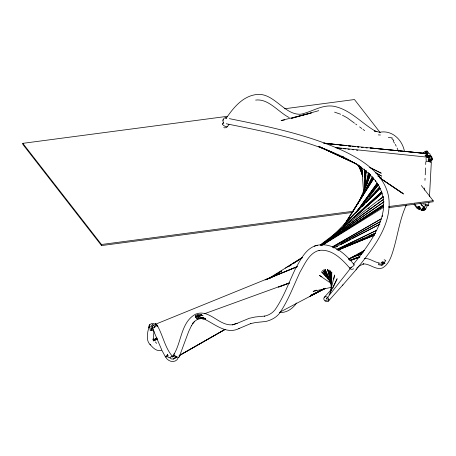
<?xml version="1.0" encoding="UTF-8"?>
<svg xmlns="http://www.w3.org/2000/svg" width="456" height="456" viewBox="0 0 456 456"><rect width="100%" height="100%" fill="white"/><g stroke="black" fill="none" stroke-linecap="round" stroke-linejoin="round"><path stroke-width="0.68" d="M331.694 284.002L331.74 271.975L331.039 290.472M364.276 189.799L364.35 169.165M425.1 205.394L428.401 205.753L428.013 205.097L426.257 204.294L422.957 203.94M375.972 131.664L374.336 130.952L374.347 130.553C361.386 122.818 350.886 110.58 335.844 106.732C323.469 103.387 312.685 111.686 301.051 114.182C283.746 115.642 273.321 90.51 254.408 94.865C241.851 97.339 233.198 108.118 226.33 118.081M365.319 180.08L365.484 175.138M365.575 172.311L365.627 170.897M432.265 159.629L432.294 158.83L432.071 159.988L432.014 157.405L431.427 156.106L431.37 157.936L431.906 158.819M425.545 167.945L425.237 174.83M425.687 164.525L425.801 161.789M431.302 162.667L429.472 196.73M424.49 190.101L424.593 188.014M424.963 180.382L425.066 178.296M430.133 162.416L430.299 159.457L430.464 160.905M364.486 189.964L365.547 170.897M429.199 161.789L429.273 160.415L428.138 160.29M168.007 355.623L166.622 356.558A2.662 0.41 -36.6 0 1 165.716 356.997L165.79 356.41A3.158 0.484 -36.6 0 1 166.771 355.48L167.614 354.808L168.059 357.327L170.042 357.795L170.738 356.962A2.856 1.009 -56.3 0 1 172.351 356.273C164.587 347.244 162.946 334.812 156.864 324.872L157.582 326.325M365.313 183.489L365.467 181.363M365.666 178.53L365.917 174.984M366.014 173.565L366.219 170.732M428.566 161.566C428.885 151.899 429.951 162.444 428.839 158.899M364.424 189.73L366.162 170.715M431.097 160.221L431.199 159.133L431.821 158.335L431.792 160.512L431.199 159.133L429.313 159.834L428.195 159.68M148.93 326.165L150.127 324.307C147.881 329.021 144.905 341.259 150.708 344.918L149.933 344.223C152.703 347.677 156.568 351.867 161.492 350.254M153.985 331.016L153.188 339.777L153.148 338.888L153.358 340.655M165.477 356.968L162.108 350.738L152.897 329.226L152.435 326.627L153.427 328.046L156.055 326.279L154.863 324.7L153.877 325.225L152.464 324.267L151.341 325.795L151.232 326.656L150.03 326.918L149.482 327.955L150.355 328.713L150.018 330.076L152.082 330.56L153.119 330.321M368.152 175.668L368.579 172.852M428.401 205.753L428.953 202.304M425.75 203.849L424.593 207.685M333.792 279.095L334.579 275.019L330.076 292.934M149.044 326.485L149.26 325.413L150.013 324.843M428.931 161.686L429.313 159.834L430.042 161.692L430.333 159.634L430.772 160.746M427.625 155.912L427.796 155.08M151.09 330.412L152.407 325.675L153.421 325.339L154.698 326.77M364.766 189.337L368.402 172.795M366.231 185.096L368.984 173.343M365.307 187.792L368.938 173.331M151.021 330.463L152.082 327.767L153.205 329.483L152.897 329.226M366.618 184.748L369.52 173.85M365.769 186.829L369.463 173.856M367.2 183.831L370.033 174.369L366.744 184.423M423.208 153.336L423.527 152.344L422.672 153.604M237.217 323.344L232.286 324.832L232.594 324.74C219.171 326.399 209.429 308.627 195.67 314.144C181.157 321.788 181.636 341.339 174.089 354.118L174.391 353.588L171.946 357.122L173.069 356.769L174.22 354.859L174.431 355.247A3.118 1.653 31 0 0 175.959 356.672L178.399 357.379A2.673 1.419 31 0 0 179.214 356.917L179.185 355.88M369.394 178.273L370.523 174.91M427.198 205.878L425.796 208.74L423.025 210.495L425.773 209.526L422.182 210.398L423.396 209.646L424.285 209.874L421.059 210.575M179.214 356.917L188.681 331.472L191.634 325.322L191.349 325.772L194.735 321.235L197.836 319.16M405.783 205.992L406.239 204.875M359.368 201.073L370.335 174.842M332.829 288.146L337.138 278.724L329.101 294.867M148.599 327.733L148.935 327.02M405.971 205.793C399.251 220.67 397.524 237.228 392.491 252.687C390.644 258.529 388.05 264.902 382.39 268.003C375.505 270.391 369.844 263.454 363.056 263.921L363.677 263.893L359.311 265.894L356.752 268.162M370.295 181.431L372.444 176.979M358.821 201.894L372.318 176.934M361.118 198.44L362.839 195.356M363.877 193.504L364.561 192.272M365.25 191.035L365.94 189.804M366.63 188.573L372.826 177.47M178.399 357.379L177.031 359.784C173.542 363.198 167.557 361.175 165.716 356.997M352.078 213.06L353.149 211.219M353.862 209.994L372.774 177.458M358.006 203.473L358.729 202.259M359.824 200.44L360.913 198.622M361.642 197.408L373.27 177.994M344.696 224.426L373.242 177.977M425.003 155.798L426.217 154.424L426.93 156.317M345.072 223.828L350.35 215.483M351.103 214.291L373.726 178.518L344.166 224.808M222.534 124.009L223.674 122.231M227.521 126.574L229.02 124.243M426.879 157.656L427.523 156.687M424.975 151.244L423.989 152.646L423.191 152.999M296.582 303.018C292.803 308.558 286.516 313.187 279.522 312.388M176.079 356.33L174.865 358.045L173.223 359.083L171.57 358.975L169.917 357.886M357.555 210.723L377.272 183.061L356.472 211.994M357.515 211.151L361.711 205.417M362.548 204.271L377.642 183.637L356.837 211.612M369.326 196.547L378.377 184.777M426.628 156.665L427.249 155.866L428.344 155.519M353.577 264.018C365.393 249.415 377.18 233.882 382.322 215.511L382.094 216.4L383.399 209.543L383.701 203.256L383.068 197.066L383.234 197.989L381.621 191.936L378.97 186.071L375.265 180.451L375.829 181.249C367.12 170.27 354.967 162.752 342.564 156.607L343.317 156.972C306.364 139.713 265.956 131.795 226.233 123.747M356.028 269.804L356.626 269.108C372.729 248.748 392.502 224.865 388.666 197.009C384.733 174.979 364.441 161.196 345.728 152.019L344.975 151.654C308.49 134.6 268.635 126.608 229.402 118.645M351.513 267.051L326.336 299.011L327.864 297.352M355.646 212.952L378.326 184.748M375.083 192.455L376.462 190.842M377.847 189.234L379.694 187.085M328.388 301.142A2.81 2.212 42.6 0 0 326.661 296.862A2.81 2.212 42.6 0 0 323.999 299.615A2.81 2.212 42.6 0 0 328.388 301.142L342.94 284.852M342.353 285.536L356.626 269.108M324.307 297.272L331.324 289.509M343.14 225.703L379.591 187M362.36 206.557L364.344 204.516M366.328 202.475L380.201 188.197L332.965 235.661M384.568 262.861L382.641 264.754L381.37 265.215M393.118 141.041L393.813 140.402L391.841 138.613L392.257 137.86L388.33 137.461M339.133 231.049L340.176 230.092M346.412 224.346L347.455 223.389M349.017 221.947L351.097 220.031M353.696 217.637L355.252 216.201M356.814 214.765L362.537 209.498M363.575 208.54L381.78 191.776L334.903 234.281M340.022 230.28L341.088 229.339M342.16 228.393L344.291 226.507M345.893 225.093L347.495 223.674M349.096 222.26L350.698 220.846M355.503 216.6L369.377 204.328M370.449 203.387L382.191 193.008L336.266 233.016M430.082 159.4L430.88 158.751L431.308 157.337L430.168 156.419L428.121 156.522L427.141 153.94L428.116 153.649L427.209 151.979L426.269 152.338L425.266 151.301L427.147 150.879L429.085 153.598A2.953 1.476 -24.8 0 1 430.099 154.858M368.283 208.825L369.394 207.93M378.258 200.765L383.239 196.735M320.192 245.043L383.205 196.673M424.074 208.403L422.307 208.842M321.714 244.593L327.454 240.392M330.321 238.294L333.193 236.191M334.915 234.931L340.649 230.73M341.8 229.892L383.69 199.226L320.3 245.237M321.714 245.02L384.009 201.797L321.104 245.299M381.085 262.702L382.721 261.596L383.428 261.926L381.752 263.066L384.248 262.565L385.816 260.501L384.123 259.715M346.93 229.06L349.883 227.105M352.249 225.543L354.021 224.369M355.794 223.195L383.564 204.807M289.303 266.076L291.088 264.913M293.476 263.363L301.826 257.931M321.508 245.134L383.536 204.795M289.315 266.093L291.11 264.947M293.516 263.42L294.713 262.656M297.112 261.128L298.315 260.365M299.518 259.601L301.918 258.073M322.922 244.701L324.125 243.937M325.322 243.173L327.721 241.646M328.924 240.882L331.922 238.972M333.125 238.203L383.542 206.112L321.52 245.288M285.399 268.117L302.254 257.463M267.113 279.414L302.356 257.629M322.335 245.265L383.507 207.429M332.612 246.89L381.159 218.874L332.618 246.793M173.223 359.083L176.922 356.962M179.39 355.549L225.042 329.42M179.191 355.572L224.939 329.426M179.185 355.577L224.905 329.54M352.249 257.418L355.959 255.32M357.196 254.625L363.996 250.783M341.236 243.327L342.479 242.643M343.716 241.954L344.958 241.27M346.195 240.58L347.438 239.896M348.68 239.206L380.298 221.69M332.772 247.494L380.27 221.667M348.914 258.854L364.555 250.361M427.962 156.716L428.885 156.231M325.265 288.272L309.704 296.44L325.498 288.346M279.95 312.138L325.305 288.277M336.425 246.913L337.685 246.251M340.832 244.604L350.909 239.337M352.169 238.676L379.888 224.187L333.729 247.984M317.644 245.214C306.005 247.483 300.572 259.817 295.306 269.04C288.745 282.68 283.723 297.255 275.053 309.755C272.42 313.147 268.658 315.295 264.48 316.173L264.765 316.088L255.274 316.983L249.267 318.288L236.858 323.447L232.286 324.832M195.328 317.319L201.717 314.737M157.354 338.979L153.564 340.934L157.36 339.002M426.97 151.626L425.032 152.6L426.092 152.902L427.534 154.196M324.803 288.374L310.855 295.288L325.396 288.277M337.657 249.147L376.776 230.308L336.5 249.54M348.589 258.974L363.409 252.1M361.112 239.731L363.694 238.545M368.214 236.482L375.322 233.227M357.755 255.673L361.631 253.924M337.486 249.552L375.288 233.153M339.139 249.603L345.032 247.106M346.343 246.553L374.501 234.629L337.833 249.78M238.796 328.605L250.891 323.521L250.566 323.617L255.668 322.517L265.797 321.48C270.978 320.192 275.897 317.781 279.294 313.54C288.289 300.738 293.504 285.781 300.19 271.73C304.956 263.745 309.242 252.892 319.24 250.35L318.949 250.435C332.264 248.628 342.57 259.795 350.476 268.909A2.81 2.782 -40.7 0 0 353.588 268.755M348.452 259.282L362.207 253.513M328.879 299.45L328.223 299.723A2.81 1.248 -8.1 0 1 325.162 300.282M297.238 266.595L265.153 279.881L297.312 266.731M337.999 250.093L374.097 235.336M296.89 266.794L155.029 324.444M337.793 250.127L374.08 235.342M350.556 260.251L359.824 256.597M316.339 290.119L313.078 291.395L331.592 287.269M430.253 160.318L431.501 159.532L431.536 158.939L431.005 160.067L431.296 162.302L429.119 161.407A2.593 0.752 5.4 0 0 427.46 161.304L426.252 161.498L426.058 158.323M289.172 283.096L278.513 287.109L289.184 283.165M349.803 260.285L359.795 256.523M172.14 356.683L175.229 355.891M350.527 260.496L359.858 257.047M289.298 282.925L204.391 313.768M349.877 260.701L359.864 257.036M239.149 328.497C226.86 334.63 215.802 324.832 205.342 319.599L205.274 318.613L202.886 317.838L200.526 317.507L196.217 318.299L197.374 319.246L201.438 318.516L203.473 318.829L201.085 318.579M314.275 246.166C330.235 240.437 345.067 253.086 354.215 264.85M318.75 110.654L291.458 118.315L311.254 113.042M192.928 323.321L192.341 323.481L194.735 321.235M255.628 100.092C268.561 98.353 278.302 112.165 289.258 117.585M311.186 112.98L281.101 120.532L284.584 119.911M197.032 316.435L199.397 315.86M205.342 319.599L201.438 318.516L199.58 318.641L199.922 318.151L203.615 317.615M150.919 323.731L154.345 323.498M428.737 161.561L429.763 161.395M426.217 153.518L370.164 147.932L426.217 153.518L427.238 154.635L428.378 157.679M352.049 212.485L101.534 245.573L22.868 144.409L22.8 143.344L227.441 116.314M284.601 108.762L354.466 99.539L380.253 132.696M22.8 143.344L101.471 244.507L353.394 211.231M388.677 206.574L433.132 200.703L433.2 201.763L388.746 207.634M201.7 315.159L197.801 315.945L198.126 316.914M201.797 318.02L205.137 318.265M364.276 258.421C369.685 258.073 374.068 262.263 379.284 262.941M379.466 132.303C391.875 129.681 402.192 139.627 404.461 151.295M378.32 134.891L380.435 135.004M324.051 143.212L425.864 153.575M335.28 147.556L429.181 157.349M324.136 143.298L333.342 144.307M334.755 144.461L337.588 144.769M339.007 144.922L341.84 145.23M343.254 145.384L346.087 145.698M348.207 145.926L350.333 146.159M352.459 146.387L354.58 146.621M357.413 146.929L358.832 147.083M361.659 147.396L363.079 147.55L361.688 147.362M324.319 143.116L346.885 145.681M348.293 145.84L351.114 146.159M352.522 146.325L355.344 146.644M357.458 146.883L358.872 147.043M365.923 147.847L367.331 148.006M335.28 147.664L341.63 148.405M343.744 148.65L345.865 148.895M347.979 149.14L349.393 149.306M352.214 149.631L353.622 149.796M356.45 150.127L357.857 150.286M323.726 143.104L329.323 143.879M330.72 144.073L332.817 144.364M225.287 117.825L226.66 118.098M374.336 130.952L379.734 132.337M418.312 207.446L420.352 208.056L420.489 208.865L419.588 209.692L416.784 208.107L414.065 204.288M203.849 318.334L205.451 318.858M334.579 112.142L340.649 114.251M421.509 205.194A2.816 2.149 -47.4 0 1 422.883 206.106L424.354 206.978L424.849 207.765L423.094 207.018L424.986 208.58L424.798 209.361L422.854 210.062L420.033 208.46L419.121 206.431L417.115 207.36L414.515 203.86M419.959 207.03L418.802 206.54L420.352 208.056L418.192 207.907L417.314 206.819M374.347 130.553L376.981 131.704M318.921 146.524L329.95 151.426M331.244 152.002L335.137 153.735M337.731 154.886L339.03 155.462M323.429 148.354L329.272 150.982M331.865 152.15L333.165 152.737M319.052 146.587L355.138 163.299M318.966 146.575L356.786 164.149M319.935 146.992L356.774 164.137M369.862 167.517L381.256 173.206L369.799 167.472M321.896 276.769L319.445 275.435L331.119 283.41M342.427 115.214L347.158 117.79L354.506 123.171M402.956 193.407L380.087 178.114L402.996 193.618M379.859 177.943L403.668 194.068M155.69 324.022L155.125 323.612L156.465 324.535L155.792 324.461L156.967 326.023L157.884 326.296M355.64 123.998L356.769 124.824M359.596 126.899L361.853 128.552M362.987 129.379L364.68 130.621M326.057 276.347L321.6 271.827L331.022 282.406M427.169 156.944L425.437 155.091L426.138 156.967M420.022 202.971L422.883 206.106M420.426 203.416L422.296 205.462M155.353 341.914L156.659 343.379M421.333 185.524L433.132 200.703M325.242 273.908L322.711 270.602L330.275 281.557M326.507 275.561L328.189 277.761M393.477 141.582L394.548 143.212M357.835 165.038L358.997 166.805M327.117 275.185L323.857 269.752L331.409 283.786M167.312 354.312L167.95 355.429M395.267 144.296L396.213 146.205M357.84 164.587L362.423 174.232M328.656 277.003L325.037 269.274L331.238 284.213M397.153 148.109L398.407 151.329M358.786 165.072L362.759 176.466M359.761 166.258L361.79 172.311M359.425 165.608L362.68 176.438M329.945 277.368L327.55 269.365L331.301 284.151M360.36 166.799L362.309 173.593M360.251 166.822L362.731 176.381M360.804 166.657L362.32 172.824L361.317 167.244M360.724 166.662L362.258 173.519M361.585 167.871L362.315 171.314M329.865 274.803L328.896 269.923L331.318 285.353M330.138 276.199L330.418 277.596M330.845 276.37L330.298 270.807L331.278 286.904M331.124 279.152L331.261 280.543M361.739 167.791L363.58 191.851M154.481 326.884L154.538 327.744M101.471 244.507L101.534 245.573M364.412 169.153L364.578 177.652M223.736 123.114A2.81 1.67 -79.3 0 1 223.48 119.096A2.81 1.67 -79.3 0 1 226.079 118.463M222.511 120.156A2.81 0.889 -3.6 0 1 223.337 119.882M198.257 317.855A2.867 1.265 69.1 0 1 197.374 319.246M223.07 123.736A2.81 0.906 28.5 0 0 224.415 125.987A2.81 0.906 28.5 0 0 227.493 126.272A2.81 2.497 -20.5 0 1 223.748 127.646M354.13 264.822A2.81 0.399 -36.2 0 1 351.992 266.977A2.81 0.399 -36.2 0 1 349.752 267.951M418.192 207.907L418.203 208.865L420.489 208.865L418.192 207.907M427.813 155.747L427.5 156.573L430.629 156.967L429.694 155.2L427.813 155.747M422.929 207.959L422.068 209.293L424.798 209.361L422.729 208.415L424.986 208.58L422.929 207.959M422.484 209.144L421.35 209.982L423.396 209.646L422.484 209.144M384.248 262.565L382.419 263.819L380.452 264.092L378.366 263.699L378.52 264.725L380.76 265.141L382.92 264.822L382.419 263.819L384.989 263.386L384.248 262.565M281.523 271.115L269.399 278.542L281.523 271.115M176.717 356.985L174.865 358.045L176.717 356.985M156.904 338.084L153.091 339.994L156.921 338.084M197.87 314.674L195.248 315.455L195.704 317.365L200.406 316.481L197.858 315.655L195.379 316.39L198.007 316.681L197.858 315.655L200.44 315.432L203.137 315.791L200.594 314.435L197.87 314.674M430.76 155.542L429.94 155.718L430.914 156.169L430.76 155.542M381.472 176.039L375.339 172.596L381.472 176.039M381.609 178.262L378.001 176.05L381.609 178.262"/></g></svg>
